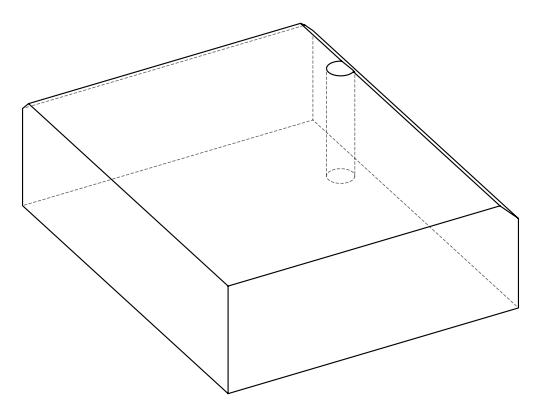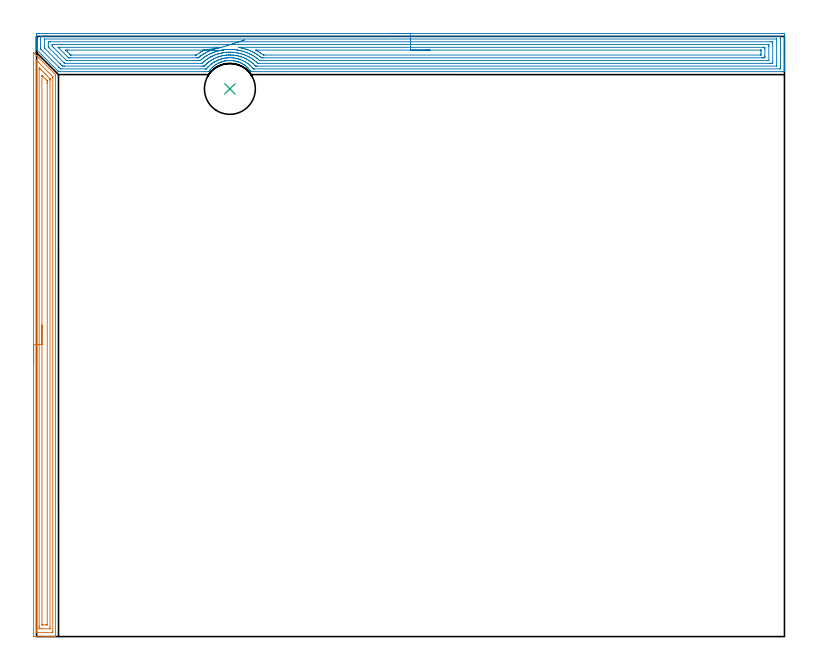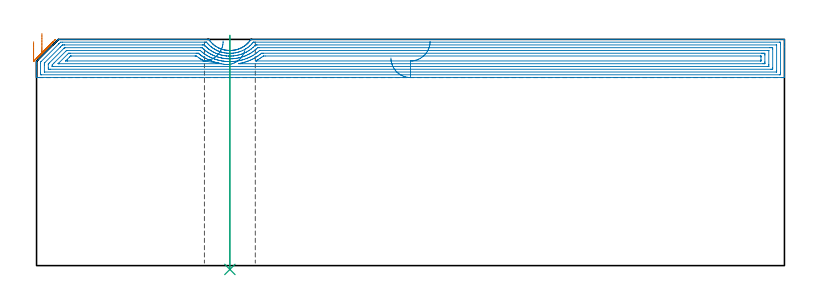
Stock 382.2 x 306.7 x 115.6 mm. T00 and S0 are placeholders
(PLAN: 3 operations, 1 tool changes, 31.8 min)
(1 AREA_MILL | FG_CHAMFER_SURFACE | UGT0205_001 | 9.66 min | 19077 mm3)
(2 AREA_MILL_1 | FG_CHAMFER_SURFACE_1 | UGT0205_001 | 21.64 min | 71862 mm3)
(3 INDEXABLE_INSERT_DRILL_THROUGH_HOLE_FROM_SOLID | STEP1HOLE | NXT0302_023 | 0.48 min | 61099 mm3)
(TOOL UGT0205_001 | Chamfer Mill 20 x 3 x 45 deg. | D20 FL50 Z2)
(TOOL NXT0302_023 | Index. Insert Drill 26mm [880-D2600L32-05] | D26 PA176 FL130 Z2)
(OP 1 AREA_MILL)
G17 G21 G94 G90
T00 M6
G54
G17 G0 G90 X-1.5 Y139.2 S1061 M3
G43 Z125.6 H0
Z114.4
G94 G1 Y139.238 Z113.528 F250.
Y139.352 Z112.664
Y139.541 Z111.812
Y139.803 Z110.98
Y140.137 Z110.174
Y140.54 Z109.4
Y141.008 Z108.664
Y141.54 Z107.972
Y142.129 Z107.329
Y142.772 Z106.74
Y143.464 Z106.208
Y144.2 Z105.74
Y144.974 Z105.337
Y145.78 Z105.003
Y146.612 Z104.741
Y147.463 Z104.552
Y148.328 Z104.438
Y149.2 Z104.4
X-1.499 Y298.389 Z104.399
X-1.496 Y298.39 Z104.402
X-1.49 Y298.389 Z104.408
X-1.432 Y298.333 Z104.466
X-1.288 Y298.188 Z104.612
X-0.001 Y296.902 Z105.897
X0.165 Y296.738 Z106.06
X0.324 Y296.577 Z106.222
X0.445 Y296.456 Z106.343
X0.602 Y296.3 Z106.497
X0.753 Y296.148 Z106.65
X0.892 Y296.009 Z106.789
X1.039 Y295.863 Z106.935
X1.181 Y295.72 Z107.079
X1.338 Y295.563 Z107.236
X1.477 Y295.425 Z107.373
X6.246 Y290.655 Z112.145
X9.369 Y287.531 Z115.268
X9.638 Y287.261 Z115.534
X9.696 Y287.195 Z115.589
X9.7 Y287.085 Z115.6
Y0.155
X9.705 Y0.01 Z115.595
X9.576 Y0.003 Z115.469
X9.448 Y0. Z115.347
X9.097 Z114.996
X8.472 Z114.367
X6.411 Z112.308
X5.849 Z111.744
X5.256 Z111.151
X-1.147 Z104.751
X-1.432 Y0.004 Z104.465
X-1.492 Y0.01 Z104.405
X-1.499 Y0.072 Z104.399
X-1.5 Y0.606 Z104.4
Y149.2
X-0.086 Z105.814
X-0.085 Y294.034 Z105.815
X-0.084 Y294.225 Z105.816
X-0.081 Y294.427 Z105.819
X-0.079 Y294.512 Z105.821
X-0.031 Y294.469 Z105.869
X0.223 Y294.225 Z106.123
X0.602 Y293.848 Z106.502
X1.118 Y293.332 Z107.018
X7.598 Y286.851 Z113.498
X8.249 Y286.192 Z114.149
X8.279 Y286.144 Z114.179
X8.281 Y286.104 Z114.181
X8.284 Y286.017 Z114.184
X8.285 Y285.841 Z114.185
X8.286 Y285.49 Z114.186
X8.285 Y2.582 Z114.185
X8.283 Y2.39 Z114.183
X8.279 Y2.041 Z114.179
X8.272 Y2.01 Z114.172
X8.21 Y2.006 Z114.11
X8.108 Y2.002 Z114.008
X7.98 Y2. Z113.88
X0.109 Y2.001 Z106.009
X-0.035 Y2.006 Z105.865
X-0.061 Y2.01 Z105.839
X-0.079 Y2.016 Z105.821
X-0.08 Y2.047 Z105.82
X-0.084 Y2.199 Z105.816
X-0.085 Y2.39 Z105.815
X-0.086 Y3.093 Z105.814
Y149.2
X1.328 Z107.228
X1.329 Y289.913 Z107.229
X1.332 Y290.655 Z107.232
X1.342 Z107.242
X1.477 Y290.522 Z107.377
X2.239 Y289.762 Z108.139
X4.47 Y287.531 Z110.37
X6.701 Y285.3 Z112.601
X6.723 Y285.277 Z112.623
X6.829 Y285.168 Z112.729
X6.854 Y285.14 Z112.754
X6.863 Y285.126 Z112.763
X6.866 Y285.062 Z112.766
X6.869 Y284.861 Z112.769
X6.871 Y284.559 Z112.771
Y284.408
Y4.917
X6.869 Y4.175 Z112.769
X6.867 Y4.029 Z112.767
X6.865 Y4.012 Z112.765
X6.851 Y4.008 Z112.751
X6.809 Y4.004 Z112.709
X6.723 Y4.001 Z112.623
X2.351 Y4. Z108.251
X1.645 Y4.004 Z107.545
X1.477 Y4.01 Z107.377
X1.335 Y4.033 Z107.235
X1.332 Y4.175 Z107.232
X1.33 Y4.325 Z107.23
X1.329 Y5.068 Z107.229
X1.328 Y5.219 Z107.228
Y149.2
X2.743 Z108.643
Y286.192
X2.745 Y286.683 Z108.645
X2.747 Y286.755 Z108.647
X2.748 Y286.782 Z108.648
X2.852 Y286.688 Z108.752
X3.096 Y286.452 Z108.996
X3.226 Y286.325 Z109.126
X5.143 Y284.408 Z111.043
X5.318 Y284.226 Z111.218
X5.437 Y284.103 Z111.337
X5.45 Y284.036 Z111.35
X5.453 Y283.919 Z111.353
X5.456 Y283.515 Z111.356
X5.457 Y283.022 Z111.357
Y282.623
Y6.196
X5.455 Y6.064 Z111.355
X5.453 Y6.024 Z111.353
X5.45 Y6.01 Z111.35
X5.443 Y6.007 Z111.343
X5.392 Y6.004 Z111.292
X4.974 Y6. Z110.874
X4.936 Z110.836
X3.187 Z109.087
X2.815 Y6.004 Z108.715
X2.769 Y6.007 Z108.669
X2.751 Y6.01 Z108.651
X2.749 Y6.022 Z108.649
X2.745 Y6.077 Z108.645
X2.743 Y6.13 Z108.643
Y149.2
Y150.072 Z108.681
Y150.936 Z108.795
Y151.788 Z108.983
Y152.62 Z109.246
Y153.426 Z109.58
Y154.2 Z109.982
Y154.936 Z110.451
Y155.628 Z110.982
Y156.271 Z111.572
Y156.86 Z112.215
Y157.391 Z112.907
Y157.86 Z113.643
Y158.263 Z114.417
Y158.597 Z115.222
Y158.859 Z116.054
Y159.048 Z116.906
Y159.162 Z117.771
Y159.2 Z118.643
G0 Z125.6
M5
M2
(OP 2 AREA_MILL_1)
G17 G21 G94 G90
T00 M6
G54
G17 G0 G90 X181.1 Y308.2 S1061 M3
G43 Z125.6 H0
Z106.1
G94 G1 X181.138 Z105.228 F250.
X181.252 Z104.364
X181.441 Z103.512
X181.703 Z102.68
X182.037 Z101.874
X182.44 Z101.1
X182.908 Z100.364
X183.44 Z99.672
X184.029 Z99.029
X184.672 Z98.44
X185.364 Z97.908
X186.1 Z97.44
X186.874 Z97.037
X187.68 Z96.703
X188.512 Z96.441
X189.363 Z96.252
X190.228 Z96.138
X191.1 Z96.1
X381.57
X381.986 Y308.196 Z96.103
X382.19 Y308.192 Z96.106
X382.2 Y307.985 Z96.313
Y292.448 Z111.847
Y290.059 Z114.236
Y289.336 Z114.964
Y289.09 Z115.21
Y288.714 Z115.577
X382.192 Y288.703 Z115.588
X382.017 Y288.7 Z115.6
X109.725
X109.565 Y288.703 Z115.589
X109.46 Y288.834 Z115.463
X109.152 Y289.255 Z115.043
X109.01 Y289.441 Z114.858
X108.983 Y289.477 Z114.822
X108.872 Y289.615 Z114.685
X108.533 Y290.006 Z114.292
X108.216 Y290.355 Z113.942
X108.074 Y290.501 Z113.794
X107.978 Y290.601 Z113.696
X107.618 Y290.943 Z113.353
X107.49 Y291.059 Z113.238
X107.296 Y291.235 Z113.064
X107.084 Y291.412 Z112.887
X106.54 Y291.826 Z112.471
X106.191 Y292.094 Z112.206
X106.161 Y292.115 Z112.185
X105.732 Y292.392 Z111.908
X105.297 Y292.656 Z111.642
X105.254 Y292.68 Z111.618
X104.987 Y292.828 Z111.471
X104.674 Y292.994 Z111.306
X104.403 Y293.128 Z111.172
X103.958 Y293.327 Z110.97
X103.509 Y293.507 Z110.788
X103.17 Y293.628 Z110.671
X103.019 Y293.68 Z110.616
X102.814 Y293.753 Z110.546
X102.615 Y293.823 Z110.476
X102.572 Y293.837 Z110.462
X102.459 Y293.873 Z110.426
X102.087 Y293.966 Z110.333
X101.722 Y294.057 Z110.238
X101.275 Y294.155 Z110.143
X100.828 Y294.233 Z110.063
X100.783 Y294.239 Z110.056
X100.381 Y294.296 Z110.001
X100.06 Y294.33 Z109.966
X99.934 Y294.343 Z109.951
X99.467 Y294.378 Z109.921
X99.459
X99.327 Y294.381 Z109.913
X99.057 Y294.393 Z109.905
X99.04 Z109.904
X98.74 Y294.396 Z109.903
X98.663 Y294.395 Z109.901
X98.593 Y294.396
X98.284 Y294.383 Z109.913
X98.147 Y294.377 Z109.918
X98.101 Y294.373 Z109.921
X97.972 Y294.365 Z109.931
X97.783 Y294.351 Z109.943
X97.699 Y294.346 Z109.949
X97.358 Y294.31 Z109.984
X97.253 Y294.299 Z109.995
X96.805 Y294.24 Z110.06
X96.359 Y294.162 Z110.137
X96.127 Y294.114 Z110.185
X95.911 Y294.068 Z110.23
X95.465 Y293.96 Z110.338
X95.418 Y293.947 Z110.351
X95.142 Y293.873 Z110.427
X94.571 Y293.686 Z110.61
X94.524 Y293.669 Z110.627
X94.289 Y293.585 Z110.715
X94.123 Y293.523 Z110.774
X93.678 Y293.341 Z110.958
X93.182 Y293.111 Z111.185
X92.988 Y293.023 Z111.277
X92.926 Y292.994 Z111.306
X92.784 Y292.921 Z111.378
X92.334 Y292.671 Z111.627
X91.89 Y292.406 Z111.891
X91.443 Y292.113 Z112.183
X90.996 Y291.789 Z112.508
X90.305 Y291.235 Z113.064
X90.102 Y291.056 Z113.243
X89.755 Y290.716 Z113.582
X89.385 Y290.356 Z113.943
X89.209 Y290.171 Z114.128
X88.743 Y289.618 Z114.679
X88.624 Y289.477 Z114.822
X88.562 Y289.399 Z114.901
X88.39 Y289.176 Z115.12
X88.315 Y289.081 Z115.217
X88.264 Y289.011 Z115.289
X88.198 Y288.917 Z115.382
X88.051 Y288.718 Z115.576
X88.038 Y288.704 Z115.589
X87.818 Y288.7 Z115.6
X11.361
X11.205 Y288.704 Z115.59
X11.146 Y288.756 Z115.541
X10.987 Y288.912 Z115.388
X10.957 Y288.943 Z115.357
X0.003 Y299.896 Z104.401
X0.001 Y299.905 Z104.392
X0. Y300.193 Z104.103
Y300.498 Z103.802
Y300.818 Z103.482
Y301.541 Z102.754
Y302.786 Z101.511
Y303.308 Z100.987
Y304.048 Z100.248
Y307.463 Z96.834
X0.003 Y307.724 Z96.574
X0.009 Y308.192 Z96.106
X0.153 Y308.195 Z96.103
X0.63 Y308.2 Z96.1
X191.1
Y306.786 Z97.514
X379.781 Y306.785 Z97.515
X379.838
X380.17 Y306.779 Z97.521
X380.19 Y306.671 Z97.629
X380.197 Y306.43 Z97.87
X380.199 Y305.957 Z98.343
X380.2 Y305.544 Z98.756
X380.199 Y290.943 Z113.357
X380.197 Y290.532 Z113.768
X380.19 Y290.123 Z114.177
X379.781 Y290.115 Z114.185
X379.725
X111.458 Y290.114 Z114.186
X111.039 Y290.117 Z114.183
X110.83 Y290.12 Z114.18
X110.783 Y290.121 Z114.179
X110.723 Y290.186 Z114.114
X110.62 Y290.301 Z113.999
X110.049 Y290.943 Z113.357
X109.726 Y291.289 Z113.011
X109.17 Y291.826 Z112.474
X108.831 Y292.132 Z112.168
X108.104 Y292.709 Z111.591
X107.937 Y292.837 Z111.463
X107.434 Y293.206 Z111.094
X107.043 Y293.454 Z110.846
X106.814 Y293.592 Z110.708
X106.149 Y293.972 Z110.328
X105.359 Y294.373 Z109.927
X105.254 Y294.42 Z109.88
X105.126 Y294.476 Z109.824
X104.36 Y294.782 Z109.518
X103.871 Y294.959 Z109.341
X103.466 Y295.096 Z109.204
X103.088 Y295.208 Z109.092
X102.589 Y295.342 Z108.958
X102.579 Y295.344 Z108.956
X102.521 Y295.359 Z108.941
X101.678 Y295.535 Z108.765
X101.459 Y295.574 Z108.726
X100.783 Y295.676 Z108.624
X100.421 Y295.717 Z108.583
X99.889 Y295.763 Z108.537
X99.454 Y295.789 Z108.511
X98.995 Y295.802 Z108.498
X98.544 Y295.804 Z108.496
X98.101 Y295.787 Z108.513
X97.693 Y295.762 Z108.538
X97.206 Y295.72 Z108.58
X96.877 Y295.684 Z108.616
X96.312 Y295.603 Z108.697
X96.101 Y295.567 Z108.733
X95.418 Y295.438 Z108.862
X95.352 Y295.424 Z108.876
X95.068 Y295.359 Z108.941
X94.635 Y295.249 Z109.051
X94.586 Y295.236 Z109.064
X94.524 Y295.217 Z109.083
X93.953 Y295.04 Z109.26
X93.814 Y294.994 Z109.306
X93.63 Y294.93 Z109.37
X93.295 Y294.806 Z109.494
X92.735 Y294.587 Z109.713
X92.656 Y294.554 Z109.746
X92.478 Y294.476 Z109.824
X92.044 Y294.275 Z110.025
X91.962 Y294.236 Z110.064
X91.841 Y294.176 Z110.124
X91.456 Y293.973 Z110.327
X90.947 Y293.692 Z110.608
X90.883 Y293.655 Z110.645
X90.781 Y293.592 Z110.708
X90.053 Y293.122 Z111.178
X89.811 Y292.948 Z111.352
X89.485 Y292.709 Z111.591
X89.302 Y292.567 Z111.733
X89.158 Y292.453 Z111.847
X88.813 Y292.167 Z112.133
X88.428 Y291.826 Z112.474
X88.343 Y291.748 Z112.552
X88.264 Y291.672 Z112.628
X87.898 Y291.305 Z112.995
X87.542 Y290.943 Z113.357
X87.46 Y290.854 Z113.446
X87.37 Y290.752 Z113.548
X87.05 Y290.375 Z113.925
X86.867 Y290.162 Z114.138
X86.834 Y290.126 Z114.174
X86.789 Y290.121 Z114.179
X86.685 Y290.118 Z114.182
X86.476 Y290.115 Z114.185
X86.42 Y290.114 Z114.186
X13.093 Y290.115 Z114.185
X12.255 Y290.121 Z114.179
X11.408 Y290.943 Z113.357
X11.361 Y290.989 Z113.311
X2.419 Y299.932 Z104.368
X2.06 Y300.3 Z104.
X2.017 Y300.345 Z103.955
X2.01 Y300.411 Z103.89
X2.005 Y300.52 Z103.78
X2.002 Y300.658 Z103.642
X2. Y301.071 Z103.229
X2.001 Y305.957 Z98.343
X2.003 Y306.368 Z97.932
X2.01 Y306.778 Z97.522
X2.419 Y306.785 Z97.515
X2.475
X191.1 Y306.786 Z97.514
Y305.372 Z98.928
X377.993 Y305.371 Z98.929
X378.093 Y305.37 Z98.93
X378.172 Y305.367 Z98.933
X378.189 Y305.365 Z98.935
X378.193 Y305.337 Z98.963
X378.196 Y305.279 Z99.021
X378.199 Y305.074 Z99.226
X378.2 Y304.87 Z99.43
X378.199 Y291.826 Z112.474
X378.198 Y291.623 Z112.677
X378.193 Y291.554 Z112.746
X378.19 Y291.535 Z112.765
X378.179 Y291.533 Z112.767
X378.143 Y291.531 Z112.769
X377.993 Y291.529 Z112.771
X112.709
X112.408 Y291.53 Z112.77
X112.107 Y291.533 Z112.767
X111.912 Y291.536 Z112.764
X111.514 Y291.947 Z112.353
X110.733 Y292.709 Z111.591
X110.62 Y292.813 Z111.487
X109.914 Y293.406 Z110.894
X109.726 Y293.554 Z110.746
X109.675 Y293.592 Z110.708
X108.831 Y294.21 Z110.09
X108.421 Y294.476 Z109.824
X107.937 Y294.767 Z109.533
X107.239 Y295.165 Z109.135
X107.043 Y295.264 Z109.036
X106.848 Y295.359 Z108.941
X106.149 Y295.686 Z108.614
X105.577 Y295.923 Z108.377
X105.254 Y296.046 Z108.254
X104.717 Y296.242 Z108.058
X104.36 Y296.363 Z107.937
X104.179 Y296.421 Z107.879
X103.466 Y296.615 Z107.685
X102.965 Y296.737 Z107.563
X102.572 Y296.823 Z107.477
X102.236 Y296.893 Z107.407
X101.839 Y296.966 Z107.334
X101.678 Y296.99 Z107.31
X100.795 Y297.113 Z107.187
X100.783 Y297.115 Z107.185
X100.69 Y297.125 Z107.175
X99.889 Y297.187 Z107.113
X99.823 Y297.191 Z107.109
X98.995 Y297.219 Z107.081
X98.898 Y297.221 Z107.079
X98.497 Y297.218 Z107.082
X98.101 Y297.208 Z107.092
X98.021 Y297.204 Z107.096
X97.206 Y297.151 Z107.149
X97.182 Y297.149 Z107.151
X96.912 Y297.125 Z107.175
X96.378 Y297.06 Z107.24
X96.312 Y297.051 Z107.249
X95.608 Y296.938 Z107.362
X95.418 Y296.903 Z107.397
X94.861 Y296.792 Z107.508
X94.524 Y296.715 Z107.585
X94.141 Y296.62 Z107.68
X93.63 Y296.479 Z107.821
X93.445 Y296.425 Z107.875
X92.859 Y296.242 Z108.058
X92.767 Y296.211 Z108.089
X92.735 Y296.199 Z108.101
X92.124 Y295.963 Z108.337
X91.841 Y295.849 Z108.451
X91.494 Y295.702 Z108.598
X90.947 Y295.457 Z108.843
X90.879 Y295.426 Z108.874
X90.74 Y295.359 Z108.941
X90.291 Y295.123 Z109.177
X90.053 Y294.993 Z109.307
X89.721 Y294.803 Z109.497
X89.175 Y294.476 Z109.824
X89.158 Y294.465 Z109.835
X88.629 Y294.115 Z110.185
X88.264 Y293.856 Z110.444
X88.112 Y293.743 Z110.557
X87.916 Y293.592 Z110.708
X87.614 Y293.351 Z110.949
X87.37 Y293.152 Z111.148
X87.131 Y292.945 Z111.355
X86.868 Y292.709 Z111.591
X86.667 Y292.52 Z111.78
X86.476 Y292.336 Z111.964
X86.219 Y292.079 Z112.221
X85.972 Y291.826 Z112.474
X85.782 Y291.628 Z112.672
X85.713 Y291.558 Z112.742
X85.689 Y291.535 Z112.765
X85.656 Y291.533 Z112.767
X85.582 Y291.531 Z112.769
X84.988 Y291.529 Z112.771
X84.687 Y291.528 Z112.772
X14.345 Y291.529 Z112.771
X14.044
X13.446 Y291.533 Z112.767
X13.305 Y291.535 Z112.765
X13.149 Y291.663 Z112.637
X12.98 Y291.826 Z112.474
X12.255 Y292.544 Z111.756
X12.09 Y292.709 Z111.591
X4.207 Y300.593 Z103.707
X4.144 Y300.658 Z103.642
X4.084 Y300.726 Z103.574
X4.01 Y300.814 Z103.486
X4.005 Y300.858 Z103.442
X4.001 Y301.541 Z102.759
X4. Y301.746 Z102.554
X4.002 Y305.277 Z99.023
X4.007 Y305.346 Z98.954
X4.01 Y305.366 Z98.934
X4.02 Y305.367 Z98.933
X4.057 Y305.369 Z98.931
X4.207 Y305.371 Z98.929
X191.1 Y305.372 Z98.928
Y303.957 Z100.343
X375.31
X375.548 Y303.956 Z100.344
X376.065 Y303.952 Z100.348
X376.182 Y303.95 Z100.35
X376.19 Y303.748 Z100.552
X376.2 Y303.312 Z100.988
Y293.597 Z110.703
X376.19 Y293.153 Z111.147
X376.178 Y292.95 Z111.35
X375.964 Y292.947 Z111.353
X375.31 Y292.944 Z111.356
X374.652 Y292.943 Z111.357
X113.96
X113.302 Y292.945 Z111.355
X113.062 Y292.947 Z111.353
X112.989 Y292.95 Z111.35
X112.408 Y293.493 Z110.807
X112.296 Y293.592 Z110.708
X111.514 Y294.256 Z110.044
X111.392 Y294.355 Z109.945
X111.236 Y294.476 Z109.824
X110.62 Y294.933 Z109.367
X110.019 Y295.359 Z108.941
X109.726 Y295.547 Z108.753
X109.217 Y295.861 Z108.439
X108.831 Y296.077 Z108.223
X108.526 Y296.242 Z108.058
X107.937 Y296.54 Z107.76
X107.346 Y296.826 Z107.474
X107.043 Y296.955 Z107.345
X106.633 Y297.125 Z107.175
X106.149 Y297.311 Z106.989
X105.847 Y297.423 Z106.877
X105.254 Y297.626 Z106.674
X104.525 Y297.845 Z106.455
X104.36 Y297.89 Z106.41
X103.906 Y298.008 Z106.292
X103.466 Y298.11 Z106.19
X103.333 Y298.14 Z106.16
X102.572 Y298.291 Z106.009
X102.225 Y298.351 Z105.949
X101.678 Y298.428 Z105.872
X101.186 Y298.494 Z105.806
X100.783 Y298.534 Z105.766
X100.204 Y298.581 Z105.719
X99.889 Y298.6 Z105.7
X99.266 Y298.624 Z105.676
X98.995 Y298.631 Z105.669
X98.366 Y298.629 Z105.671
X98.101 Y298.619 Z105.681
X97.514 Y298.588 Z105.712
X97.206 Y298.566 Z105.734
X96.685 Y298.524 Z105.776
X96.312 Y298.481 Z105.819
X95.887 Y298.428 Z105.872
X95.418 Y298.357 Z105.943
X95.115 Y298.308 Z105.992
X94.524 Y298.196 Z106.104
X94.367 Y298.164 Z106.136
X93.668 Y298.008 Z106.292
X93.637 Y298.001 Z106.299
X93.63 Y297.999 Z106.301
X92.939 Y297.807 Z106.493
X92.735 Y297.747 Z106.553
X92.259 Y297.596 Z106.704
X91.841 Y297.458 Z106.842
X91.596 Y297.368 Z106.932
X90.949 Y297.125 Z107.175
X90.328 Y296.853 Z107.447
X90.053 Y296.729 Z107.571
X89.719 Y296.572 Z107.728
X89.158 Y296.297 Z108.003
X89.122 Y296.278 Z108.022
X89.055 Y296.242 Z108.058
X88.555 Y295.955 Z108.345
X88.264 Y295.785 Z108.515
X87.998 Y295.622 Z108.678
X87.578 Y295.359 Z108.941
X87.452 Y295.277 Z109.023
X87.37 Y295.222 Z109.078
X86.931 Y294.909 Z109.391
X86.476 Y294.577 Z109.723
X86.418 Y294.532 Z109.768
X86.347 Y294.476 Z109.824
X85.93 Y294.131 Z110.169
X85.582 Y293.838 Z110.462
X85.309 Y293.592 Z110.708
X84.687 Y293.003 Z111.297
X84.643 Y292.966 Z111.334
X84.62 Y292.949 Z111.351
X84.604 Y292.948 Z111.352
X84.523 Y292.945 Z111.355
X84.358 Y292.943 Z111.357
X84.03
X14.701
X14.373 Y292.945 Z111.355
X14.332 Y292.947 Z111.353
X14.316 Y292.949 Z111.351
X14.288 Y292.972 Z111.328
X14.178 Y293.075 Z111.225
X14.044 Y293.206 Z111.094
X6.592 Y300.658 Z103.642
X6.303 Y300.952 Z103.348
X6.116 Y301.145 Z103.155
X6.01 Y301.264 Z103.036
X6.007 Y301.317 Z102.983
X6. Y301.537 Z102.763
Y303.303 Z100.997
X6.01 Y303.747 Z100.553
X6.022 Y303.951 Z100.349
X6.236 Y303.953 Z100.347
X6.89 Y303.957 Z100.343
X7.126
X191.1
Y302.543 Z101.757
X373.642
X373.882 Y302.542 Z101.758
X374.042 Y302.539 Z101.761
X374.168 Y302.536 Z101.764
X374.191 Y302.529 Z101.771
X374.193 Y302.519 Z101.781
X374.196 Y302.425 Z101.875
X374.2 Y301.755 Z102.545
Y301.541 Z102.759
X374.199 Y294.476 Z109.824
X374.197 Y294.392 Z109.908
X374.194 Y294.372 Z109.928
X374.192 Y294.367 Z109.933
X374.161 Y294.364 Z109.936
X374.002 Y294.36 Z109.94
X373.762 Y294.357 Z109.943
X373.642
X114.316
X114.197 Y294.358 Z109.942
X114.077 Y294.361 Z109.939
X114.001 Y294.364 Z109.936
X113.958 Y294.398 Z109.902
X113.865 Y294.476 Z109.824
X113.302 Y294.946 Z109.354
X112.797 Y295.359 Z108.941
X112.408 Y295.654 Z108.646
X111.609 Y296.242 Z108.058
X111.514 Y296.309 Z107.991
X111.296 Y296.457 Z107.843
X110.62 Y296.866 Z107.434
X110.174 Y297.125 Z107.175
X109.726 Y297.373 Z106.927
X109.196 Y297.648 Z106.652
X108.831 Y297.823 Z106.477
X108.435 Y298.008 Z106.292
X107.937 Y298.222 Z106.078
X107.563 Y298.378 Z105.922
X107.043 Y298.576 Z105.724
X106.138 Y298.902 Z105.398
X105.254 Y299.157 Z105.143
X104.883 Y299.259 Z105.041
X104.36 Y299.386 Z104.914
X103.71 Y299.534 Z104.766
X103.466 Y299.584 Z104.716
X103.071 Y299.661 Z104.639
X102.601 Y299.746 Z104.554
X102.572 Y299.751 Z104.549
X102.4 Y299.775 Z104.525
X101.678 Y299.872 Z104.428
X101.566 Y299.885 Z104.415
X100.783 Y299.959 Z104.341
X100.58 Y299.976 Z104.324
X99.889 Y300.016 Z104.284
X99.633 Y300.028 Z104.272
X98.995 Y300.045 Z104.255
X98.722
X98.101 Y300.036 Z104.264
X97.848 Y300.025 Z104.275
X97.206 Y299.989 Z104.311
X97.004 Y299.975 Z104.325
X96.312 Y299.915 Z104.385
X96.183 Y299.902 Z104.398
X95.418 Y299.809 Z104.491
X95.388 Y299.805 Z104.495
X95.189 Y299.775 Z104.525
X94.618 Y299.682 Z104.618
X94.524 Y299.664 Z104.636
X93.874 Y299.534 Z104.766
X93.63 Y299.481 Z104.819
X93.147 Y299.369 Z104.931
X92.735 Y299.265 Z105.035
X92.438 Y299.185 Z105.115
X91.841 Y299.017 Z105.283
X91.744 Y298.988 Z105.312
X91.438 Y298.892 Z105.408
X91.071 Y298.769 Z105.531
X90.947 Y298.725 Z105.575
X90.422 Y298.527 Z105.773
X90.053 Y298.384 Z105.916
X89.784 Y298.274 Z106.026
X89.157 Y298.01 Z106.29
X88.555 Y297.722 Z106.578
X88.264 Y297.578 Z106.722
X87.963 Y297.423 Z106.877
X87.37 Y297.104 Z107.196
X86.83 Y296.775 Z107.525
X86.476 Y296.558 Z107.742
X86.281 Y296.434 Z107.866
X85.988 Y296.242 Z108.058
X85.748 Y296.077 Z108.223
X85.582 Y295.959 Z108.341
X85.235 Y295.701 Z108.599
X84.782 Y295.359 Z108.941
X84.729 Y295.317 Z108.983
X84.687 Y295.283 Z109.017
X84.246 Y294.912 Z109.388
X83.621 Y294.38 Z109.92
X83.259 Y294.364 Z109.936
X83.019 Y294.359 Z109.941
X82.899 Y294.358 Z109.942
X82.125 Y294.357 Z109.943
X15.832
X15.712 Y294.359 Z109.941
X15.472 Y294.364 Z109.936
X15.341 Y294.369 Z109.931
X15.303 Y294.403 Z109.897
X15.226 Y294.476 Z109.824
X14.938 Y294.761 Z109.539
X9.04 Y300.658 Z103.642
X8.678 Y301.022 Z103.278
X8.169 Y301.541 Z102.759
X8.01 Y301.711 Z102.589
X8.006 Y301.876 Z102.424
X8.001 Y302.21 Z102.09
Y302.425 Z101.875
X8.003 Y302.508 Z101.792
X8.006 Y302.528 Z101.772
X8.008 Y302.533 Z101.767
X8.039 Y302.536 Z101.764
X8.198 Y302.54 Z101.76
X8.438 Y302.543 Z101.757
X8.558
X191.1
Y301.129 Z103.171
X371.257
X371.733 Y301.127 Z103.173
X372.156 Y301.124 Z103.176
X372.19 Y301.121 Z103.179
X372.196 Y301.085 Z103.215
X372.199 Y300.658 Z103.642
X372.2 Y300.197 Z104.103
X372.199 Y296.665 Z107.635
X372.197 Y296.242 Z108.058
X372.193 Y295.788 Z108.512
X371.733 Y295.778 Z108.522
X371.313 Y295.774 Z108.526
X370.839 Y295.772 Z108.528
X370.421 Y295.771 Z108.529
X115.985 Y295.772 Z108.528
X115.565 Y295.774 Z108.526
X115.091 Y295.778 Z108.522
X114.939 Y295.784 Z108.516
X114.368 Y296.242 Z108.058
X114.197 Y296.376 Z107.924
X113.624 Y296.808 Z107.492
X113.302 Y297.041 Z107.259
X113.183 Y297.125 Z107.175
X112.725 Y297.439 Z106.861
X112.408 Y297.64 Z106.66
X111.808 Y298.008 Z106.292
X111.514 Y298.18 Z106.12
X111.108 Y298.41 Z105.89
X110.62 Y298.662 Z105.638
X110.163 Y298.892 Z105.408
X109.726 Y299.099 Z105.201
X109.331 Y299.282 Z105.018
X108.831 Y299.489 Z104.811
X108.126 Y299.775 Z104.525
X107.937 Y299.847 Z104.453
X107.822 Y299.889 Z104.411
X107.043 Y300.156 Z104.144
X106.479 Y300.332 Z103.968
X106.149 Y300.426 Z103.874
X105.302 Y300.658 Z103.642
X105.254 Y300.67 Z103.63
X105.238 Y300.674 Z103.626
X104.722 Y300.791 Z103.509
X104.36 Y300.872 Z103.428
X104.083 Y300.932 Z103.368
X103.259 Y301.096 Z103.204
X103.394 Y301.122 Z103.178
X103.466 Y301.124 Z103.176
X103.885 Y301.128 Z103.172
X104.15 Y301.129 Z103.171
X104.36
X191.1
Y299.715 Z104.585
X369.945 Y299.714 Z104.586
X370.007 Y299.713 Z104.587
X370.141 Y299.708 Z104.592
X370.191 Y299.699 Z104.601
X370.195 Y299.671 Z104.629
X370.198 Y299.639 Z104.661
X370.2 Y299.523 Z104.777
Y298.892 Z105.408
Y297.757 Z106.543
X370.198 Y297.504 Z106.796
X370.195 Y297.337 Z106.963
X370.19 Y297.205 Z107.095
X370.174 Y297.192 Z107.108
X370.152 Y297.19 Z107.11
X369.945 Y297.186 Z107.114
X369.884 Y297.185 Z107.115
X116.818
X115.985 Y297.191 Z107.109
X115.917 Y297.192 Z107.108
X115.091 Y297.773 Z106.527
X114.757 Y298.008 Z106.292
X114.197 Y298.399 Z105.901
X113.429 Y298.892 Z105.408
X113.302 Y298.971 Z105.329
X113.094 Y299.098 Z105.202
X112.712 Y299.314 Z104.986
X112.408 Y299.485 Z104.815
X112.078 Y299.669 Z104.631
X112.019 Y299.703 Z104.597
X112.116 Y299.708 Z104.592
X112.408 Y299.714 Z104.586
X112.469 Y299.715
X191.1 Z104.585
X191.972 Z104.623
X192.836 Z104.737
X193.688 Z104.926
X194.52 Z105.188
X195.326 Z105.522
X196.1 Z105.925
X196.836 Z106.394
X197.528 Z106.925
X198.171 Z107.514
X198.76 Z108.157
X199.291 Z108.85
X199.76 Z109.585
X200.163 Z110.359
X200.497 Z111.165
X200.759 Z111.997
X200.948 Z112.849
X201.062 Z113.714
X201.1 Z114.585
G0 Z125.6
X106.412 Y304.889
Z109.858
G1 X106.137 Y304.801 Z109.035
X105.795 Y304.693 Z108.24
X105.388 Y304.564 Z107.479
X104.919 Y304.415 Z106.759
X104.392 Y304.248 Z106.084
X103.811 Y304.064 Z105.459
X103.18 Y303.864 Z104.891
X102.505 Y303.65 Z104.382
X101.79 Y303.423 Z103.937
X101.04 Y303.186 Z103.558
X100.262 Y302.939 Z103.25
X99.462 Y302.685 Z103.014
X98.645 Y302.426 Z102.853
X97.817 Y302.164 Z102.766
X96.986 Y301.9 Z102.756
X96.156 Y301.637 Z102.821
X95.336 Y301.377 Z102.963
X94.53 Y301.122 Z103.178
X94.028 Y301.035 Z103.265
X93.63 Y300.958 Z103.342
X93.378 Y300.906 Z103.394
X92.98 Y300.821 Z103.479
X92.735 Y300.767 Z103.533
X92.646 Y300.746 Z103.554
X92.281 Y300.658 Z103.642
X91.933 Y300.567 Z103.733
X91.841 Y300.542 Z103.758
X91.24 Y300.368 Z103.932
X90.947 Y300.28 Z104.02
X90.56 Y300.157 Z104.143
X90.053 Y299.989 Z104.311
X89.893 Y299.932 Z104.368
X89.469 Y299.775 Z104.525
X89.246 Y299.689 Z104.611
X89.158 Y299.654 Z104.646
X88.617 Y299.427 Z104.873
X88.264 Y299.276 Z105.024
X87.996 Y299.157 Z105.143
X87.415 Y298.892 Z105.408
X87.385 Y298.877 Z105.423
X87.37 Y298.87 Z105.43
X86.798 Y298.573 Z105.727
X86.476 Y298.4 Z105.9
X86.223 Y298.258 Z106.042
X85.786 Y298.008 Z106.292
X85.658 Y297.933 Z106.367
X85.582 Y297.886 Z106.414
X85.111 Y297.59 Z106.71
X84.687 Y297.32 Z106.98
X84.57 Y297.241 Z107.059
X84.402 Y297.125 Z107.175
X84.049 Y296.872 Z107.428
X83.793 Y296.684 Z107.616
X83.541 Y296.491 Z107.809
X83.22 Y296.242 Z108.058
X83.043 Y296.1 Z108.2
X82.899 Y295.985 Z108.315
X82.669 Y295.804 Z108.496
X82.633 Y295.778 Z108.522
X82.585 Y295.776 Z108.524
X82.479 Y295.773 Z108.527
X82.005 Y295.771 Z108.529
X81.587
X17.203
X16.726 Y295.773 Z108.527
X16.568 Y295.775 Z108.525
X16.442 Y295.778 Z108.522
X16.37 Y295.789 Z108.511
X15.832 Y296.316 Z107.984
X11.361 Y300.787 Z103.513
X11.113 Y301.039 Z103.261
X11.055 Y301.101 Z103.199
X11.036 Y301.124 Z103.176
X11.046 Y301.125 Z103.175
X11.099 Y301.127 Z103.173
X11.361 Y301.128 Z103.172
X11.778 Y301.129 Z103.171
X94.12 Y301.128 Z103.172
X94.53 Y301.122 Z103.178
X85.582 Y299.708 Z104.592
Y299.707 Z104.593
Y299.705 Z104.595
X85.056 Y299.411 Z104.889
X84.81 Y299.272 Z105.028
X84.687 Y299.201 Z105.099
X84.492 Y299.085 Z105.215
X84.171 Y298.892 Z105.408
X83.939 Y298.748 Z105.552
X83.793 Y298.656 Z105.644
X83.399 Y298.397 Z105.903
X82.899 Y298.064 Z106.236
X82.866 Y298.041 Z106.259
X81.727 Y297.197 Z107.103
X81.527 Y297.192 Z107.108
X81.11 Y297.186 Z107.114
X81.049
X17.621
X17.559
X17.456 Y297.19 Z107.11
X17.434 Y297.192 Z107.108
X17.372 Y297.237 Z107.063
X17.165 Y297.439 Z106.861
X16.868 Y297.73 Z106.57
X15.706 Y298.892 Z105.408
X14.938 Y299.665 Z104.635
X14.92 Y299.689 Z104.611
X14.938 Y299.708 Z104.592
X15.004 Y299.71 Z104.59
X15.832 Y299.715 Z104.585
X15.893
X84.748
X85.509 Y299.709 Z104.591
X85.582 Y299.708 Z104.592
X86.452 Y299.687 Z104.651
X87.313 Y299.667 Z104.785
X88.16 Y299.647 Z104.994
X88.986 Y299.628 Z105.276
X89.783 Y299.609 Z105.628
X90.547 Y299.591 Z106.049
X91.272 Y299.574 Z106.535
X91.951 Y299.558 Z107.082
X92.58 Y299.543 Z107.687
X93.154 Y299.529 Z108.344
X93.668 Y299.517 Z109.048
X94.119 Y299.507 Z109.795
X94.504 Y299.498 Z110.578
X94.818 Y299.49 Z111.391
X95.061 Y299.485 Z112.229
X95.23 Y299.481 Z113.085
X95.323 Y299.478 Z113.953
X95.341 Z114.825
G0 Z125.6
M5
M2
(OP 3 INDEXABLE_INSERT_DRILL_THROUGH_HOLE_FROM_SOLID)
G17 G21 G94 G90
T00 M6
G54
G17 G0 G90 X98.8 Y279.9 S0 M3
G43 Z125.6 H1
G94 G81 G98 Z-1.954 F250. R117.6
G80
M5
M2
